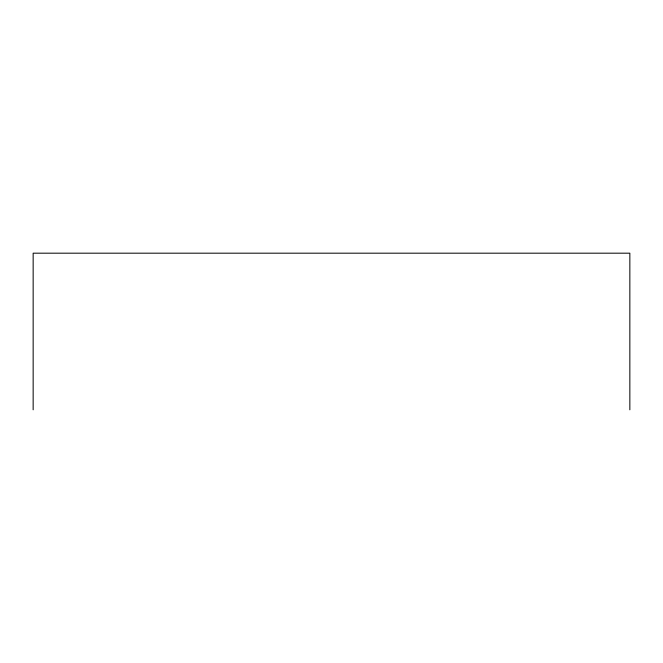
<?xml version="1.0" encoding="UTF-8"?>
<svg xmlns="http://www.w3.org/2000/svg" width="663" height="663" viewBox="0 0 663 663"><rect width="100%" height="100%" fill="white"/><g stroke="black" fill="none" stroke-linecap="round" stroke-linejoin="round"><path stroke-width="0.99" d="M629.85 409.817L629.85 253.183L33.15 253.183L33.15 409.817"/></g></svg>
